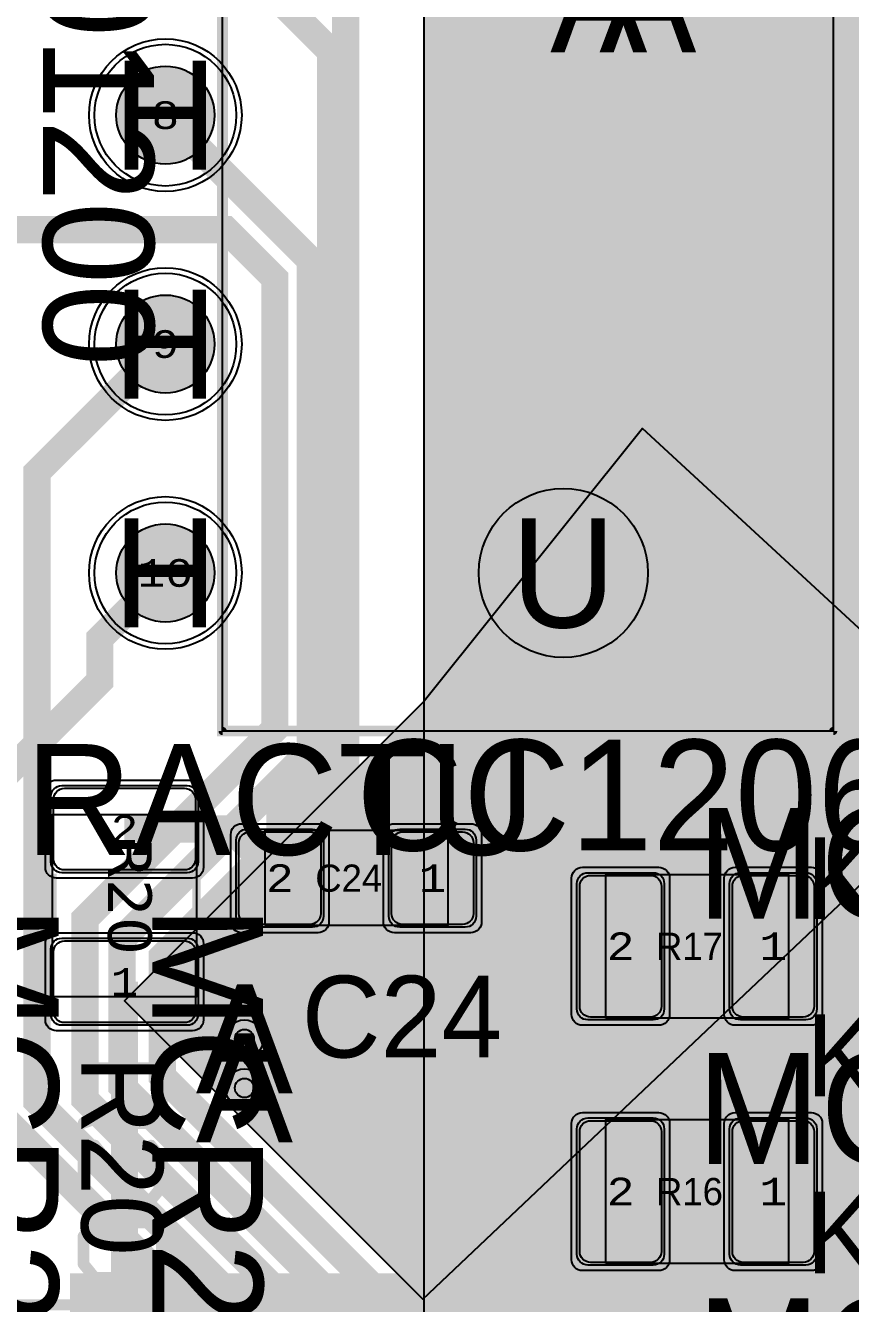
# Model space of a CAD drawing. Extents: x -74 to 89, y -133 to 74.
# Drawn here: x 29.69 to 44.82, y -32.05 to -8.61 of the extents above; entities that cross this region are included whole.
import ezdxf
from ezdxf.enums import TextEntityAlignment as Align

# ---------------------------------------------------------------- set-up
doc = ezdxf.new("R2010")
doc.units = 0
doc.header["$MEASUREMENT"] = 0
for name, color, linetype in [('ASSEMBLY_OUTLINES_TOP', 102, 'CONTINUOUS'), ('ASSEMBLY_PART_NUMBERS_TOP', 102, 'CONTINUOUS'), ('ASSEMBLY_REF_DES_TOP', 102, 'CONTINUOUS'), ('DRILL_DRAWING', 21, 'CONTINUOUS'), ('GENERATED_SILKSCREEN_TOP', 140, 'CONTINUOUS'), ('MOUNTING_HOLES_LAYER_BOT13', 42, 'CONTINUOUS'), ('MOUNTING_HOLES_LAYER_TOP', 42, 'CONTINUOUS'), ('PART_HOLES_LAYER_BOTTOM', 30, 'CONTINUOUS'), ('PART_HOLES_LAYER_TOP', 30, 'CONTINUOUS'), ('PART_PADS_LAYER_BOTTOM', 230, 'CONTINUOUS'), ('PART_PADS_LAYER_TOP', 150, 'CONTINUOUS'), ('PART_PADS_SMD_TOP', 150, 'CONTINUOUS'), ('PIN_NUMBERS_TOP', 8, 'CONTINUOUS'), ('PLACEMENT_OUTLINES_TOP', 130, 'CONTINUOUS'), ('PLANE_DATA_LAYER_BOTTOM', 230, 'CONTINUOUS'), ('PLANE_DATA_LAYER_TOP', 150, 'CONTINUOUS'), ('PLANE_SHAPES_LAYER_BOTTOM', 230, 'CONTINUOUS'), ('PLANE_SHAPES_LAYER_TOP', 150, 'CONTINUOUS'), ('SILKSCREEN_OUTLINES_TOP', 150, 'CONTINUOUS'), ('SILKSCREEN_REF_DES_TOP', 150, 'CONTINUOUS'), ('SOLDERMASK_PADS_BTM', 12, 'CONTINUOUS'), ('SOLDERMASK_PADS_TOP', 180, 'CONTINUOUS'), ('SOLDERPASTE_PADS_TOP', 180, 'CONTINUOUS'), ('TRACES_LAYER_BOTTOM', 230, 'CONTINUOUS'), ('TRACES_LAYER_TOP', 150, 'CONTINUOUS'), ('VIA_HOLES_LAYER_BOTTOM', 30, 'CONTINUOUS'), ('VIA_HOLES_LAYER_TOP', 30, 'CONTINUOUS'), ('VIA_PADS_LAYER_BOTTOM', 230, 'CONTINUOUS'), ('VIA_PADS_LAYER_TOP', 150, 'CONTINUOUS')]:
    doc.layers.add(name, color=color, linetype=linetype)
doc.styles.add('COURIER_NEW', font='COUR.TTF')
doc.styles.add('VERDANA', font='verdana.TTF')
doc.styles.add('VERIBEST_GERBER_0', font='txt')

msp = doc.modelspace()

# ---------------------------------------------------------------- hatches: boundary and pattern name
at = {"layer": 'MOUNTING_HOLES_LAYER_BOT13'}
h = msp.add_hatch(color=256, dxfattribs=at)
edge = h.paths.add_edge_path()
edge.add_arc((39.55, -18.65), 1.55, 0, 360)
at = {"layer": 'MOUNTING_HOLES_LAYER_TOP'}
h = msp.add_hatch(color=256, dxfattribs=at)
edge = h.paths.add_edge_path()
edge.add_arc((39.55, -18.65), 1.55, 0, 360)
at = {"layer": 'PART_HOLES_LAYER_BOTTOM'}
h = msp.add_hatch(color=256, dxfattribs=at)
edge = h.paths.add_edge_path()
edge.add_arc((32.25, -10.25), 0.9, 0, 360)
h = msp.add_hatch(color=256, dxfattribs=at)
edge = h.paths.add_edge_path()
edge.add_arc((32.25, -14.45), 0.9, 0, 360)
h = msp.add_hatch(color=256, dxfattribs=at)
edge = h.paths.add_edge_path()
edge.add_arc((32.25, -18.65), 0.9, 0, 360)
at = {"layer": 'PART_HOLES_LAYER_TOP'}
h = msp.add_hatch(color=256, dxfattribs=at)
edge = h.paths.add_edge_path()
edge.add_arc((32.25, -10.25), 0.9, 0, 360)
h = msp.add_hatch(color=256, dxfattribs=at)
edge = h.paths.add_edge_path()
edge.add_arc((32.25, -14.45), 0.9, 0, 360)
h = msp.add_hatch(color=256, dxfattribs=at)
edge = h.paths.add_edge_path()
edge.add_arc((32.25, -18.65), 0.9, 0, 360)
at = {"layer": 'PLANE_DATA_LAYER_BOTTOM'}
h = msp.add_hatch(color=256, dxfattribs=at)
h.paths.add_polyline_path([(61.5, 18.4238), (61.499999, -40.226501, -0.145975601), (61.487545, -40.268248, -0.116259509), (37.03131, -63.489622, -0.132779416), (36.992918, -63.5), (9.5, -63.5), (9.5, -72.816526, -0.37700099), (9.43358, -72.892096, -0.002983456), (8.56305, -72.999481, -0.029201915), (8.554172, -73), (-8.554172, -73, -0.029201915), (-8.56305, -72.999481, -0.002983456), (-9.43358, -72.892096, -0.37700099), (-9.5, -72.816526), (-9.5, -61.830213, -0.198909956), (-9.477682, -61.776332), (-8.26281, -60.56146, -0.198913366), (-8.208928, -60.539142), (8.201871, -60.539142, -0.198913366), (8.255753, -60.56146), (9.211061, -61.516768, 0.198912215), (9.564614, -61.663215), (25.750215, -61.663215, 0.195350246), (26.098886, -61.521584, -0.195347782), (26.152023, -61.5), (26.499996, -61.5, 0.207684346), (26.500002, -61.499998), (30.499998, -57.500002), (30.5, -57.499996), (30.5, -57.152099, -0.198909956), (30.522318, -57.098218), (36.700036, -50.9205, -0.668181994), (36.830118, -50.974381), (36.830118, -50.974384, -0.054468704), (36.82832, -50.990839, 3.427766314), (37.740839, -50.07832, -0.479508484), (37.648182, -50.003918), (37.648182, -50.003917, -0.198909956), (37.6705, -49.950036), (40.613553, -47.006983, 0.086722175), (40.712509, -46.866117, -0.086720588), (40.727589, -46.844649), (41.095234, -46.477004, 0.198912215), (41.241681, -46.123451), (41.241681, -26.339527, -0.198909956), (41.263999, -26.285646), (44.859294, -22.690351, 0.198912215), (45.005741, -22.336798), (45.005741, -6.47043, 0.198912215), (44.859294, -6.116877), (37.022318, 1.720099, -0.198909956), (37, 1.77398), (37, 5.499992, 0.414213562), (36.999992, 5.5), (33.853696, 5.5, -0.414213562), (33.777496, 5.5762), (33.777496, 5.576201, -0.137277598), (33.788563, 5.61575, 0.263392024), (33.84287, 7.388311, -0.564378968), (33.910301, 7.5), (39.499992, 7.5, 0.414213562), (39.5, 7.500008), (39.5, 17.023961, -0.410608775), (39.575261, 17.100155, 0.312052862), (41.476721, 18.449826, -0.315437153), (41.548339, 18.5), (61.4238, 18.5, -0.414213562)], flags=0)
h.paths.add_polyline_path([(-5.5, -66.5, -1), (5.5, -66.5, -1)], flags=0)
h.paths.add_polyline_path([(36.35, -56.25, -1), (39.65, -56.25, -1)], flags=0)
h.paths.add_polyline_path([(40.55, -51.25, -1), (42.95, -51.25, -1)], flags=0)
h.paths.add_polyline_path([(40.1, -56.25, -1), (43.4, -56.25, -1)], flags=0)
h.paths.add_polyline_path([(49.75, -30.75, -1), (51.75, -30.75, -1)], flags=0)
h.paths.add_polyline_path([(49.75, -27.5, -1), (51.75, -27.5, -1)], flags=0)
h.paths.add_polyline_path([(49.75, -24.25, -1), (51.75, -24.25, -1)], flags=0)
h.paths.add_polyline_path([(42.2, -47, -1), (51.8, -47, -1)], flags=0)
h.paths.add_polyline_path([(54.4, -30.75, -1), (57.1, -30.75, -1)], flags=0)
h.paths.add_polyline_path([(54.4, -27.5, -1), (57.1, -27.5, -1)], flags=0)
h.paths.add_polyline_path([(54.4, -24.25, -1), (57.1, -24.25, -1)], flags=0)
h.paths.add_polyline_path([(52.95, -16, -1), (57.55, -16, -1)], flags=0)
h.paths.add_polyline_path([(52.95, -1.25, -1), (57.55, -1.25, -1)], flags=0)
h.paths.add_polyline_path([(52.95, 12.75, -1), (57.55, 12.75, -1)], flags=0)
h.paths.add_polyline_path([(49, -38, -1), (60, -38, -1)], flags=0)
h = msp.add_hatch(color=256, dxfattribs=at)
h.paths.add_polyline_path([(42.055741, -21.290412, -0.198909956), (42.033423, -21.344293), (38.438128, -24.939588, 0.198912215), (38.291681, -25.293141), (38.291681, -33.093197, -0.668181994), (38.161599, -33.147078), (32.715564, -27.701043, -0.198909956), (32.693246, -27.647162), (32.693246, -25.929076, -0.198909956), (32.715564, -25.875195), (35.911007, -22.679752, 0.198912215), (36.057454, -22.326199), (36.057454, -21.974107, -0.198909956), (36.079772, -21.920226), (36.999998, -21.000002), (37, -20.999996), (37, -4.5262, -0.414213562), (37.0762, -4.45), (38.988924, -4.45, -0.198913366), (39.042806, -4.472318), (42.033423, -7.462935, -0.198909956), (42.055741, -7.516816)], flags=0)
h.paths.add_polyline_path([(37.5, -18.65, -1), (41.6, -18.65, -1)], flags=0)
at = {"layer": 'PLANE_DATA_LAYER_TOP'}
h = msp.add_hatch(color=256, dxfattribs=at)
h.paths.add_polyline_path([(61.5, -40.226499, -0.145975601), (61.487546, -40.268246, -0.116259517), (37.03131, -63.489622, -0.132779416), (36.992918, -63.5), (9.5, -63.5), (9.5, -72.816526, -0.37700099), (9.43358, -72.892096, -0.002983456), (8.56305, -72.999481, -0.029201915), (8.554172, -73), (-8.554172, -73, -0.029201915), (-8.56305, -72.999481, -0.002983456), (-9.43358, -72.892096, -0.37700099), (-9.5, -72.816526), (-9.5, -63.5), (-18.9238, -63.5, -0.414213562), (-19, -63.4238), (-19, -60.362708, -0.460360958), (-18.91204, -60.287421, 0.407174437), (-17.716783, -59.436985, -0.72047567), (-17.573699, -59.416371, 4.221382976), (-17.573699, -57.083629, -0.72047567), (-17.716783, -57.063015, 0.407174437), (-18.91204, -56.212579, -0.460360958), (-19, -56.137292), (-19, -55.500008, 0.414213562), (-19.000008, -55.5), (-29.4238, -55.5, -0.414213562), (-29.5, -55.4238), (-29.5, -54.358735, -0.16227766), (-29.48476, -54.313015), (-22.52286, -45.03048, -0.236067977), (-22.4619, -45), (-6.0762, -45, -0.414213562), (-6, -45.0762), (-6, -53.999992, 0.414213562), (-5.999992, -54), (15.499992, -54, 0.414213562), (15.5, -53.999992), (15.5, -36.0762, -0.414213562), (15.5762, -36), (21.499992, -36, 0.414213562), (21.5, -35.999992), (21.5, -17.3262, -0.414213562), (21.5762, -17.25), (24.499992, -17.25, 0.414213562), (24.5, -17.249992), (24.5, 7.4238, -0.414213562), (24.5762, 7.5), (25.089699, 7.5, -0.564378968), (25.15713, 7.388311, 0.263392024), (25.211437, 5.61575, -0.137277598), (25.222504, 5.576201), (25.222504, 5.5762, -0.414213562), (25.146304, 5.5), (25.000008, 5.5, 0.414213562), (25, 5.499992), (25, -17.6738, -0.414213562), (24.9238, -17.75), (22.000008, -17.75, 0.414213562), (22, -17.750008), (22, -36.4238, -0.414213562), (21.9238, -36.5), (17.750008, -36.5, 0.414213562), (17.75, -36.500008), (17.75, -47.249992, 0.414213562), (17.750008, -47.25), (34.9738, -47.25, -0.414213562), (35.05, -47.3262), (35.05, -48, 0.414213562), (35.6, -48.55), (37.9, -48.55, 0.414213562), (38.45, -48), (38.45, -46.8262, -0.414213562), (38.5262, -46.75), (39.362507, -46.75, -0.414213562), (39.438707, -46.8262), (39.438707, -49.072624, -0.198909956), (39.416389, -49.126505), (38.451643, -50.091251, -0.282786448), (38.374011, -50.109773, 0.510406548), (36.8, -51.249999), (36.8, -51.25, 1), (39.2, -51.25), (39.2, -51.249998, 0.079404665), (39.140227, -50.875989, -0.079406468), (39.136431, -50.852239), (39.136431, -50.852238, -0.198909956), (39.158749, -50.798357), (40.29226, -49.664846, 0.139214381), (40.4253, -49.426302, -0.66553327), (40.563992, -49.403312, 0.056252236), (40.6339, -49.491007), (41.209616, -50.066722, -0.198909956), (41.231934, -50.120603), (41.231934, -50.120605, -0.278486309), (41.191217, -50.188039, 1.771956841), (42.95, -51.25), (42.95, -51.249999, 0.282784123), (42.291796, -50.179272, -0.282784005), (42.25, -50.111281), (42.25, -49.9, 0.198912215), (42.103553, -49.546447), (41.509772, -48.952666, -0.198909956), (41.487454, -48.898785), (41.487454, -44.11759, 0.198912215), (41.341007, -43.764037), (37.022318, -39.445348, -0.198909956), (37, -39.391467), (37, -25.5762, -0.414213562), (37.0762, -25.5), (37.75, -25.5, 0.414213562), (38.3, -24.95), (38.3, -23.55, 0.414213562), (37.75, -23), (37.0762, -23, -0.414213562), (37, -22.9238), (37, 5.499992, 0.414213562), (36.999992, 5.5), (33.853696, 5.5, -0.414213562), (33.777496, 5.5762), (33.777496, 5.576201, -0.137277598), (33.788563, 5.61575, 0.263392024), (33.84287, 7.388311, -0.564378968), (33.910301, 7.5), (39.499992, 7.5, 0.414213562), (39.5, 7.500008), (39.5, 17.023961, -0.410608775), (39.575261, 17.100155, 0.312052862), (41.476721, 18.449826, -0.315437153), (41.548339, 18.5), (56.499992, 18.5, 0.414213562), (56.5, 18.500008), (56.5, 22.804901, -0.359563574), (56.5618, 22.879728, 0.825910822), (56.5618, 26.120272, -0.359563574), (56.5, 26.195099), (56.5, 28.054901, -0.359563574), (56.5618, 28.129728, 0.825910822), (56.5618, 31.370272, -0.359563574), (56.5, 31.445099), (56.5, 32.824732, -0.306399851), (56.547828, 32.895453, 0.434317946), (59.453247, 40.390678, -0.112892843), (59.445672, 40.4238, -0.414213562), (59.521872, 40.5), (61.294132, 40.5, -0.252088385), (61.357744, 40.465752, -0.000803891), (61.487546, 40.268243, -0.145975601), (61.5, 40.226496)], flags=0)
h.paths.add_polyline_path([(-5.5, -66.5, -1), (5.5, -66.5, -1)], flags=0)
h.paths.add_polyline_path([(19.011269, -52.814013, 0.138572509), (19.1, -52.5, 1), (17.9, -52.5, 0.138572509), (17.988731, -52.814013, -0.138574011), (18, -52.853893), (18, -56.846107, -0.138574011), (17.988731, -56.885987, 0.138572509), (17.9, -57.2, 1), (19.1, -57.2, 0.138572509), (19.011269, -56.885987, -0.138574011), (19, -56.846107), (19, -52.853893, -0.138574011)], flags=0)
h.paths.add_polyline_path([(36.35, -56.25, -1), (39.65, -56.25, -1)], flags=0)
h.paths.add_polyline_path([(37.5, -18.65, -1), (41.6, -18.65, -1)], flags=0)
h.paths.add_polyline_path([(40.1, -56.25, -1), (43.4, -56.25, -1)], flags=0)
h.paths.add_polyline_path([(50.66575, -14.365675, 0.414213562), (50.91575, -14.115675), (50.91575, 3.552675, 0.414213562), (50.66575, 3.802675), (45.7297, 3.802675, 0.414213562), (45.4797, 3.552675), (45.4797, -14.115675, 0.414213562), (45.7297, -14.365675)], flags=0)
h.paths.add_polyline_path([(50.839728, -25.245966, 2.137297553), (49.754034, -24.160272, -0.1756634), (49.732023, -24.207317), (49.211658, -24.727682, -0.198913366), (49.157776, -24.75), (45.5762, -24.75, -0.414213562), (45.5, -24.6738), (45.5, -21.500008, 0.414213562), (45.499992, -21.5), (41.000008, -21.5, 0.414213562), (41, -21.500008), (41, -23.7238, -0.414213562), (40.9238, -23.8), (40, -23.8, 0.414213562), (39.45, -24.35), (39.45, -26.65, 0.414213562), (40, -27.2), (40.9238, -27.2, -0.414213562), (41, -27.2762), (41, -28.2238, -0.414213562), (40.9238, -28.3), (40, -28.3, 0.414213562), (39.45, -28.85), (39.45, -31.15, 0.414213562), (40, -31.7), (40.9238, -31.7, -0.414213562), (41, -31.7762), (41, -32.7238, -0.414213562), (40.9238, -32.8), (40, -32.8, 0.414213562), (39.45, -33.35), (39.45, -35.65, 0.414213562), (40, -36.2), (40.9238, -36.2, -0.414213562), (41, -36.2762), (41, -37.499992, 0.414213562), (41.000008, -37.5), (45.499992, -37.5, 0.414213562), (45.5, -37.499992), (45.5, -35.3262, -0.414213562), (45.5762, -35.25), (46.90552, -35.25, 0.198912714), (47.435851, -35.03033), (49, -33.46618), (50.278165, -32.188015, -0.101573515), (50.303748, -32.171147, 0.101574085), (50.555546, -32.005115), (50.792683, -31.767977, -0.1756634), (50.839728, -31.745966, 2.137297553), (49.754034, -30.660272, -0.1756634), (49.732023, -30.707317), (49.677785, -30.761555, -0.101573515), (49.652202, -30.778423, 0.101574085), (49.400404, -30.944455), (46.617178, -33.727682, -0.198913366), (46.563296, -33.75), (45.5762, -33.75, -0.414213562), (45.5, -33.6738), (45.5, -29.268243, -0.414213562), (45.5762, -29.192043), (49.807957, -29.192043, 0.198912714), (50.338288, -28.972373), (50.792683, -28.517977, -0.1756634), (50.839728, -28.495966, 2.137297553), (49.754034, -27.410272, -0.1756634), (49.732023, -27.457317), (49.519615, -27.669725, -0.198913366), (49.465733, -27.692043), (45.5762, -27.692043, -0.414213562), (45.5, -27.615843), (45.5, -26.3262, -0.414213562), (45.5762, -26.25), (49.5, -26.25, 0.198912714), (50.030331, -26.03033), (50.792683, -25.267977, -0.1756634)], flags=0)
h.paths.add_polyline_path([(42.2, -47, -1), (51.8, -47, -1)], flags=0)
h.paths.add_polyline_path([(54.4, -30.75, -1), (57.1, -30.75, -1)], flags=0)
h.paths.add_polyline_path([(54.4, -27.5, -1), (57.1, -27.5, -1)], flags=0)
h.paths.add_polyline_path([(54.4, -24.25, -1), (57.1, -24.25, -1)], flags=0)
h.paths.add_polyline_path([(52.95, -16, -1), (57.55, -16, -1)], flags=0)
h.paths.add_polyline_path([(52.95, -1.25, -1), (57.55, -1.25, -1)], flags=0)
h.paths.add_polyline_path([(52.95, 12.75, -1), (57.55, 12.75, -1)], flags=0)
h.paths.add_polyline_path([(49, -38, -1), (60, -38, -1)], flags=0)
for points in [[(37.475006, -23.6), (37.475006, -22.9238)], [(40.6, -24.4), (40.6, -23.7238)], [(37.7, -24.25), (38.3762, -24.25)], [(37.474995, -24.9), (37.474995, -25.5762)], [(40.05, -25.5), (39.3738, -25.5)], [(40.6, -26.6), (40.6, -27.2762)], [(40.6, -28.9), (40.6, -28.2238)], [(40.05, -30), (39.3738, -30)], [(40.6, -31.1), (40.6, -31.7762)]]:
    msp.add_hatch(color=256, dxfattribs=at).paths.add_polyline_path(points, is_closed=False, flags=0)
at = {"layer": 'PLANE_SHAPES_LAYER_BOTTOM'}
for points in [[(61.5, -41.155194, -0.114863686), (37, -64.08588), (37, 5.5), (61.5, 5.5)], [(37, -21), (31.5, -26.5), (36.972973, -31.972973), (47.5, -22), (41, -16)]]:
    msp.add_hatch(color=256, dxfattribs=at).paths.add_polyline_path(points, flags=0)
at = {"layer": 'VIA_HOLES_LAYER_BOTTOM'}
h = msp.add_hatch(color=256, dxfattribs=at)
edge = h.paths.add_edge_path()
edge.add_arc((33.7, -27.2), 0.175, 0, 360)
h = msp.add_hatch(color=256, dxfattribs=at)
edge = h.paths.add_edge_path()
edge.add_arc((33.7, -28.1), 0.175, 0, 360)
at = {"layer": 'VIA_HOLES_LAYER_TOP'}
h = msp.add_hatch(color=256, dxfattribs=at)
edge = h.paths.add_edge_path()
edge.add_arc((33.7, -27.2), 0.175, 0, 360)
h = msp.add_hatch(color=256, dxfattribs=at)
edge = h.paths.add_edge_path()
edge.add_arc((33.7, -28.1), 0.175, 0, 360)

# ---------------------------------------------------------------- linework, layer by layer
at = {"layer": 'ASSEMBLY_OUTLINES_TOP', "const_width": 0.2}
for points in [[(33.3, -21.55), (33.3, 22.05), (46.1, 22.05), (46.1, -21.55)], [(20.35, -50.37), (20.35, -32.08), (33.76, -32.08), (33.76, -50.37)]]:
    msp.add_lwpolyline(points, close=True, dxfattribs=at)
at = {"layer": 'ASSEMBLY_OUTLINES_TOP'}
for points in [[(30.18, -26.43), (30.18, -23.08), (32.82, -23.08), (32.82, -26.43)], [(34.08, -25.12), (34.08, -23.37), (37.43, -23.37), (37.43, -25.12)], [(40.33, -26.82), (40.33, -24.18), (43.68, -24.18), (43.68, -26.82)], [(40.33, -31.32), (40.33, -28.68), (43.68, -28.68), (43.68, -31.32)]]:
    msp.add_lwpolyline(points, close=True, dxfattribs=at)
msp.add_circle((0, 0), 74, dxfattribs=at)
at = {"layer": 'GENERATED_SILKSCREEN_TOP', "const_width": 0.15}
for points in [[(44.500005, -21.55, -0.414213562), (44.5, -21.550005), (33.3, -21.550005, -0.414213562), (33.299995, -21.55), (33.299995, -19.53777, 0.00000284), (33.300005, -19.537758), (33.300005, -21.549995), (44.499995, -21.549995), (44.499995, 22.049995), (33.300005, 22.049995), (33.300005, 20.500692, 0.000005669), (33.299995, 20.500696), (33.299995, 22.05, -0.414213562), (33.3, 22.050005), (44.5, 22.050005, -0.414213562), (44.500005, 22.05), (44.500005, -21.55)], [(33.300005, -9.362242, 0.00000284), (33.299995, -9.36223), (33.299995, -6.93777, 0.00000284), (33.300005, -6.937758), (33.300005, -9.362242)], [(33.300005, -13.562242, 0.00000284), (33.299995, -13.56223), (33.299995, -11.13777, 0.00000284), (33.300005, -11.137758), (33.300005, -13.562242)], [(33.300005, -17.762242, 0.00000284), (33.299995, -17.76223), (33.299995, -15.33777, 0.00000284), (33.300005, -15.337758), (33.300005, -17.762242)], [(36.342098, -23.369995, 0.000012231), (36.342089, -23.370005), (35.157911, -23.370005, 0.000012231), (35.157902, -23.369995), (36.342098, -23.369995)], [(30.180005, -25.333836, 0.000011642), (30.179995, -25.333844), (30.179995, -24.166156, 0.000011642), (30.180005, -24.166164), (30.180005, -25.333836)], [(32.820005, -25.333844, 0.000011642), (32.819995, -25.333836), (32.819995, -24.166164, 0.000011642), (32.820005, -24.166156), (32.820005, -25.333844)], [(42.583844, -24.179995, 0.000011642), (42.583836, -24.180005), (41.416164, -24.180005, 0.000011642), (41.416156, -24.179995), (42.583844, -24.179995)], [(36.333844, -25.120005), (35.166156, -25.120005, 0.000011642), (35.166164, -25.119995), (36.333836, -25.119995, 0.000011642), (36.333844, -25.120005)], [(42.583844, -26.820005), (41.416156, -26.820005, 0.000011642), (41.416164, -26.819995), (42.583836, -26.819995, 0.000011642), (42.583844, -26.820005)], [(42.583844, -28.679995, 0.000011642), (42.583836, -28.680005), (41.416164, -28.680005, 0.000011642), (41.416156, -28.679995), (42.583844, -28.679995)], [(42.583844, -31.320005), (41.416156, -31.320005, 0.000011642), (41.416164, -31.319995), (42.583836, -31.319995, 0.000011642), (42.583844, -31.320005)], [(33.760005, -40.482425, 0.000001243), (33.759995, -40.482417), (33.759995, -32.080005), (20.350005, -32.080005), (20.350005, -40.523098, 0.000001243), (20.349995, -40.523106), (20.349995, -32.08, -0.414213562), (20.35, -32.079995), (33.76, -32.079995, -0.414213562), (33.760005, -32.08), (33.760005, -40.482425)]]:
    msp.add_lwpolyline(points, format="xyb", dxfattribs=at)
for points in [[(35.21725, -27.5595), (34.96525, -27.354), (34.95775, -27.3495), (34.95625, -27.3435), (34.95325, -27.3375), (34.95175, -27.33), (34.95175, -26.301), (34.95325, -26.2935), (34.95625, -26.2875), (34.95925, -26.2845), (34.96075, -26.2815), (34.96375, -26.277), (35.21725, -26.0715), (35.22175, -26.07), (35.22625, -26.0685), (35.22775, -26.067), (35.23375, -26.0655), (35.73925, -26.0655), (35.74675, -26.067), (35.74975, -26.0685), (35.75425, -26.07), (35.75875, -26.0715), (36.01225, -26.277), (36.01825, -26.2845), (36.02125, -26.2965), (36.01975, -26.3055), (36.01675, -26.313), (36.01225, -26.319), (36.00475, -26.325), (35.99725, -26.3295), (35.98975, -26.331), (35.98225, -26.331), (35.97625, -26.3265), (35.72875, -26.127), (35.24425, -26.127), (35.01325, -26.316), (35.01325, -27.315), (35.24425, -27.504), (35.72875, -27.504), (35.97625, -27.3045), (35.98225, -27.3015), (35.98975, -27.3), (35.99725, -27.3015), (36.00475, -27.306), (36.01225, -27.312), (36.01675, -27.3195), (36.01975, -27.3285), (36.02125, -27.3375), (36.01825, -27.3465), (36.01225, -27.354), (35.75875, -27.5595), (35.75275, -27.5625), (35.75125, -27.564), (35.74675, -27.564), (35.74525, -27.5655), (35.74375, -27.5655), (35.73925, -27.5655), (35.23375, -27.5655), (35.22775, -27.564), (35.22175, -27.5625), (35.21725, -27.5595)], [(37.17475, -26.0715), (37.42675, -26.277), (37.43125, -26.2845), (37.43275, -26.2905), (37.43575, -26.295), (37.43725, -26.301), (37.43725, -26.5065), (37.43575, -26.5125), (37.43275, -26.5215), (37.43125, -26.529), (37.42675, -26.532), (36.42775, -27.3435), (36.42775, -27.504), (37.40725, -27.504), (37.41775, -27.507), (37.42675, -27.513), (37.43125, -27.5235), (37.43275, -27.5355), (37.43125, -27.546), (37.42675, -27.5565), (37.41775, -27.5625), (37.40725, -27.5655), (36.39625, -27.5655), (36.38425, -27.5625), (36.37675, -27.555), (36.36925, -27.5475), (36.36625, -27.5355), (36.36625, -27.33), (36.36775, -27.3255), (36.37075, -27.315), (36.37375, -27.3105), (36.37675, -27.3075), (36.37975, -27.3045), (37.37725, -26.4915), (37.37725, -26.316), (37.14325, -26.127), (36.65875, -26.127), (36.41425, -26.3265), (36.40375, -26.3295), (36.39325, -26.328), (36.38425, -26.3235), (36.37825, -26.3145), (36.37225, -26.3055), (36.37075, -26.295), (36.37075, -26.289), (36.37225, -26.2845), (36.37975, -26.277), (36.63175, -26.0715), (36.63775, -26.07), (36.64225, -26.0685), (36.64375, -26.067), (36.64975, -26.0655), (37.15525, -26.0655), (37.16125, -26.067), (37.16275, -26.067), (37.16425, -26.0685), (37.16875, -26.07), (37.17475, -26.0715)], [(38.69425, -27.5355), (38.69575, -27.5475), (38.70325, -27.555), (38.71375, -27.5595), (38.72425, -27.561), (38.73475, -27.5595), (38.74375, -27.555), (38.75125, -27.5475), (38.75425, -27.5355), (38.75425, -27.081), (38.82475, -27.081), (38.83525, -27.078), (38.84425, -27.072), (38.84875, -27.0615), (38.85025, -27.051), (38.84875, -27.039), (38.84425, -27.0285), (38.83525, -27.021), (38.82475, -27.0195), (38.75425, -27.0195), (38.75425, -26.1375), (38.75275, -26.13), (38.74825, -26.124), (38.74225, -26.118), (38.73475, -26.1135), (38.72575, -26.1105), (38.71675, -26.109), (38.70925, -26.1105), (38.70175, -26.1165), (37.79125, -27.027), (37.78525, -27.036), (37.78225, -27.045), (37.78375, -27.054), (37.78975, -27.0645), (37.79275, -27.072), (37.79875, -27.0765), (37.80475, -27.0795), (37.81225, -27.081), (38.69425, -27.081), (38.69425, -27.5355)], [(37.88725, -27.0195), (38.69425, -26.2155), (38.69425, -27.0195), (37.88725, -27.0195)], [(31.646, -28.76525), (31.649, -28.76975), (31.6565, -28.77125), (31.664, -28.77575), (31.6715, -28.77575), (31.9805, -28.77575), (31.988, -28.77575), (31.9925, -28.77125), (31.997, -28.77125), (31.9985, -28.76975), (32, -28.76825), (32.0045, -28.76525), (32.21, -28.51025), (32.213, -28.50275), (32.2145, -28.49825), (32.216, -28.49075), (32.216, -27.73475), (32.213, -27.72125), (32.2055, -27.71375), (32.198, -27.70475), (32.186, -27.70175), (30.746, -27.70175), (30.734, -27.70475), (30.7265, -27.71225), (30.722, -27.72125), (30.7205, -27.73175), (30.722, -27.74375), (30.7265, -27.75425), (30.734, -27.76175), (30.746, -27.76475), (31.436, -27.76475), (31.436, -28.46975), (30.737, -28.71575), (30.7265, -28.72175), (30.7205, -28.73225), (30.719, -28.74425), (30.722, -28.75325), (30.728, -28.76225), (30.7355, -28.76975), (30.7445, -28.77425), (30.7565, -28.77125), (31.4555, -28.52525), (31.646, -28.76525)], [(32.1545, -27.76475), (32.1545, -28.48325), (31.9655, -28.71575), (31.6865, -28.71575), (31.496, -28.48325), (31.496, -27.76475), (32.1545, -27.76475)], [(32.21, -29.92925), (32.0045, -30.18125), (31.997, -30.18575), (31.991, -30.18725), (31.9865, -30.19025), (31.9805, -30.19175), (31.775, -30.19175), (31.7705, -30.19025), (31.76, -30.18725), (31.7525, -30.18575), (31.7495, -30.18125), (30.938, -29.18225), (30.7775, -29.18225), (30.7775, -30.16175), (30.7745, -30.17225), (30.7685, -30.18125), (30.758, -30.18575), (30.746, -30.18725), (30.7355, -30.18575), (30.725, -30.18125), (30.719, -30.17225), (30.716, -30.16175), (30.716, -29.15075), (30.719, -29.13875), (30.7265, -29.13125), (30.7355, -29.12375), (30.746, -29.12075), (30.9515, -29.12075), (30.956, -29.12225), (30.9665, -29.12525), (30.971, -29.12825), (30.974, -29.13125), (30.977, -29.13425), (31.79, -30.13175), (31.9655, -30.13175), (32.1545, -29.89775), (32.1545, -29.41325), (31.955, -29.16875), (31.952, -29.15825), (31.9535, -29.14925), (31.958, -29.13875), (31.967, -29.13275), (31.9775, -29.12675), (31.988, -29.12525), (31.997, -29.12675), (32.0045, -29.13425), (32.21, -29.38625), (32.2115, -29.39225), (32.213, -29.39675), (32.2145, -29.39825), (32.216, -29.40425), (32.216, -29.90975), (32.2145, -29.91575), (32.2145, -29.91725), (32.213, -29.91875), (32.2115, -29.92325), (32.21, -29.92925)], [(32.0045, -30.55175), (32.21, -30.80375), (32.2115, -30.80975), (32.213, -30.81425), (32.2145, -30.81575), (32.216, -30.82175), (32.216, -31.32725), (32.2145, -31.33325), (32.2145, -31.33475), (32.213, -31.33625), (32.2115, -31.34075), (32.21, -31.34675), (32.0045, -31.59875), (31.9985, -31.60325), (31.991, -31.60475), (31.9865, -31.60775), (31.9805, -31.60925), (30.9515, -31.60925), (30.947, -31.60775), (30.9365, -31.60475), (30.9335, -31.60325), (30.9275, -31.59875), (30.722, -31.34675), (30.7205, -31.34075), (30.719, -31.33775), (30.7175, -31.33475), (30.716, -31.33175), (30.716, -31.32725), (30.716, -30.82175), (30.7175, -30.81575), (30.719, -30.80975), (30.722, -30.80375), (30.9275, -30.55175), (30.9305, -30.54875), (30.932, -30.54575), (30.9365, -30.54275), (30.947, -30.53975), (30.9515, -30.53825), (31.9805, -30.53825), (31.9865, -30.53975), (31.991, -30.54275), (31.997, -30.54575), (32.0045, -30.55175)], [(30.8525, -30.73625), (30.7775, -30.83075), (30.7775, -31.31525), (30.9665, -31.54925), (31.9655, -31.54925), (32.036, -31.46075), (30.8525, -30.73625)], [(31.9655, -30.59975), (30.9665, -30.59975), (30.8915, -30.68825), (32.075, -31.41425), (32.1545, -31.31525), (32.1545, -30.83075), (31.9655, -30.59975)]]:
    msp.add_lwpolyline(points, dxfattribs=at)
at = {"layer": 'MOUNTING_HOLES_LAYER_BOT13'}
msp.add_circle((39.55, -18.65), 1.55, dxfattribs=at)
at = {"layer": 'MOUNTING_HOLES_LAYER_TOP'}
msp.add_circle((39.55, -18.65), 1.55, dxfattribs=at)
at = {"layer": 'PART_HOLES_LAYER_BOTTOM'}
for centre in [(32.25, -10.25), (32.25, -14.45), (32.25, -18.65)]:
    msp.add_circle(centre, 0.9, dxfattribs=at)
at = {"layer": 'PART_HOLES_LAYER_TOP'}
for centre in [(32.25, -10.25), (32.25, -14.45), (32.25, -18.65)]:
    msp.add_circle(centre, 0.9, dxfattribs=at)
at = {"layer": 'PART_PADS_LAYER_BOTTOM'}
for centre in [(32.25, -10.25), (32.25, -14.45), (32.25, -18.65)]:
    msp.add_circle(centre, 1.3, dxfattribs=at)
at = {"layer": 'PART_PADS_LAYER_TOP'}
for centre in [(32.25, -10.25), (32.25, -14.45), (32.25, -18.65)]:
    msp.add_circle(centre, 1.3, dxfattribs=at)
at = {"layer": 'PART_PADS_SMD_TOP'}
for points in [[(32.85, -23.95, -0.414213562), (32.65, -24.15), (30.35, -24.15, -0.414213562), (30.15, -23.95), (30.15, -22.75, -0.414213562), (30.35, -22.55), (32.65, -22.55, -0.414213562), (32.85, -22.75)], [(34.95, -23.35, -0.414213562), (35.15, -23.55), (35.15, -24.95, -0.414213562), (34.95, -25.15), (33.75, -25.15, -0.414213562), (33.55, -24.95), (33.55, -23.55, -0.414213562), (33.75, -23.35)], [(37.75, -23.35, -0.414213562), (37.95, -23.55), (37.95, -24.95, -0.414213562), (37.75, -25.15), (36.55, -25.15, -0.414213562), (36.35, -24.95), (36.35, -23.55, -0.414213562), (36.55, -23.35)], [(41.2, -24.15, -0.414213562), (41.4, -24.35), (41.4, -26.65, -0.414213562), (41.2, -26.85), (40, -26.85, -0.414213562), (39.8, -26.65), (39.8, -24.35, -0.414213562), (40, -24.15)], [(44, -24.15, -0.414213562), (44.2, -24.35), (44.2, -26.65, -0.414213562), (44, -26.85), (42.8, -26.85, -0.414213562), (42.6, -26.65), (42.6, -24.35, -0.414213562), (42.8, -24.15)], [(32.85, -26.75, -0.414213562), (32.65, -26.95), (30.35, -26.95, -0.414213562), (30.15, -26.75), (30.15, -25.55, -0.414213562), (30.35, -25.35), (32.65, -25.35, -0.414213562), (32.85, -25.55)], [(41.2, -28.65, -0.414213562), (41.4, -28.85), (41.4, -31.15, -0.414213562), (41.2, -31.35), (40, -31.35, -0.414213562), (39.8, -31.15), (39.8, -28.85, -0.414213562), (40, -28.65)], [(44, -28.65, -0.414213562), (44.2, -28.85), (44.2, -31.15, -0.414213562), (44, -31.35), (42.8, -31.35, -0.414213562), (42.6, -31.15), (42.6, -28.85, -0.414213562), (42.8, -28.65)]]:
    msp.add_lwpolyline(points, format="xyb", close=True, dxfattribs=at)
at = {"layer": 'PLACEMENT_OUTLINES_TOP'}
for points in [[(33.3, -21.55), (33.3, 22.05), (44.5, 22.05), (44.5, -21.55)], [(30.18, -26.43), (30.18, -23.08), (32.82, -23.08), (32.82, -26.43)], [(34.08, -25.12), (34.08, -23.37), (37.43, -23.37), (37.43, -25.12)], [(40.33, -26.82), (40.33, -24.18), (43.68, -24.18), (43.68, -26.82)], [(40.33, -31.32), (40.33, -28.68), (43.68, -28.68), (43.68, -31.32)]]:
    msp.add_lwpolyline(points, close=True, dxfattribs=at)
at = {"layer": 'PLANE_DATA_LAYER_TOP', "const_width": 0.5}
for points in [[(37.475006, -23.6), (37.475006, -22.9238)], [(40.6, -24.4), (40.6, -23.7238)], [(37.7, -24.25), (38.3762, -24.25)], [(37.474995, -24.9), (37.474995, -25.5762)], [(40.05, -25.5), (39.3738, -25.5)], [(40.6, -26.6), (40.6, -27.2762)], [(40.6, -28.9), (40.6, -28.2238)], [(40.05, -30), (39.3738, -30)], [(40.6, -31.1), (40.6, -31.7762)]]:
    msp.add_lwpolyline(points, dxfattribs=at)
at = {"layer": 'PLANE_SHAPES_LAYER_BOTTOM'}
msp.add_lwpolyline([(61.5, -41.155194, -0.114863686), (37, -64.08588), (37, 5.5), (61.5, 5.5)], format="xyb", close=True, dxfattribs=at)
msp.add_lwpolyline([(37, -21), (31.5, -26.5), (36.972973, -31.972973), (47.5, -22), (41, -16)], close=True, dxfattribs=at)
msp.add_solid([(30.5, -63.5), (37, -63.5), (30.5, -31.5), (37, -31.5)], dxfattribs=at)
at = {"layer": 'PLANE_SHAPES_LAYER_TOP'}
for points in [[(41, -21.5), (61.5, -21.5), (41, 18.5), (61.5, 18.5)], [(37, -37.5), (41, -37.5), (37, 7.5), (41, 7.5)]]:
    msp.add_solid(points, dxfattribs=at)
at = {"layer": 'SILKSCREEN_OUTLINES_TOP'}
for points in [[(33.3, -21.55), (33.3, 22.05), (44.5, 22.05), (44.5, -21.55)], [(30.18, -26.43), (30.18, -23.08), (32.82, -23.08), (32.82, -26.43)], [(34.08, -25.12), (34.08, -23.37), (37.43, -23.37), (37.43, -25.12)], [(40.33, -26.82), (40.33, -24.18), (43.68, -24.18), (43.68, -26.82)], [(40.33, -31.32), (40.33, -28.68), (43.68, -28.68), (43.68, -31.32)]]:
    msp.add_lwpolyline(points, close=True, dxfattribs=at)
at = {"layer": 'SOLDERMASK_PADS_BTM'}
for centre in [(32.25, -10.25), (32.25, -14.45), (32.25, -18.65)]:
    msp.add_circle(centre, 1.4, dxfattribs=at)
at = {"layer": 'SOLDERMASK_PADS_TOP'}
for points in [[(32.95, -24.05, -0.414213562), (32.75, -24.25), (30.25, -24.25, -0.414213562), (30.05, -24.05), (30.05, -22.65, -0.414213562), (30.25, -22.45), (32.75, -22.45, -0.414213562), (32.95, -22.65)], [(35.05, -23.25, -0.414213562), (35.25, -23.45), (35.25, -25.05, -0.414213562), (35.05, -25.25), (33.65, -25.25, -0.414213562), (33.45, -25.05), (33.45, -23.45, -0.414213562), (33.65, -23.25)], [(37.85, -23.25, -0.414213562), (38.05, -23.45), (38.05, -25.05, -0.414213562), (37.85, -25.25), (36.45, -25.25, -0.414213562), (36.25, -25.05), (36.25, -23.45, -0.414213562), (36.45, -23.25)], [(41.3, -24.05, -0.414213562), (41.5, -24.25), (41.5, -26.75, -0.414213562), (41.3, -26.95), (39.9, -26.95, -0.414213562), (39.7, -26.75), (39.7, -24.25, -0.414213562), (39.9, -24.05)], [(44.1, -24.05, -0.414213562), (44.3, -24.25), (44.3, -26.75, -0.414213562), (44.1, -26.95), (42.7, -26.95, -0.414213562), (42.5, -26.75), (42.5, -24.25, -0.414213562), (42.7, -24.05)], [(32.95, -26.85, -0.414213562), (32.75, -27.05), (30.25, -27.05, -0.414213562), (30.05, -26.85), (30.05, -25.45, -0.414213562), (30.25, -25.25), (32.75, -25.25, -0.414213562), (32.95, -25.45)], [(41.3, -28.55, -0.414213562), (41.5, -28.75), (41.5, -31.25, -0.414213562), (41.3, -31.45), (39.9, -31.45, -0.414213562), (39.7, -31.25), (39.7, -28.75, -0.414213562), (39.9, -28.55)], [(44.1, -28.55, -0.414213562), (44.3, -28.75), (44.3, -31.25, -0.414213562), (44.1, -31.45), (42.7, -31.45, -0.414213562), (42.5, -31.25), (42.5, -28.75, -0.414213562), (42.7, -28.55)]]:
    msp.add_lwpolyline(points, format="xyb", close=True, dxfattribs=at)
for centre in [(32.25, -10.25), (32.25, -14.45), (32.25, -18.65)]:
    msp.add_circle(centre, 1.4, dxfattribs=at)
at = {"layer": 'SOLDERPASTE_PADS_TOP'}
for points in [[(32.8, -23.9, -0.414213562), (32.6, -24.1), (30.4, -24.1, -0.414213562), (30.2, -23.9), (30.2, -22.8, -0.414213562), (30.4, -22.6), (32.6, -22.6, -0.414213562), (32.8, -22.8)], [(34.9, -23.4, -0.414213562), (35.1, -23.6), (35.1, -24.9, -0.414213562), (34.9, -25.1), (33.8, -25.1, -0.414213562), (33.6, -24.9), (33.6, -23.6, -0.414213562), (33.8, -23.4)], [(37.7, -23.4, -0.414213562), (37.9, -23.6), (37.9, -24.9, -0.414213562), (37.7, -25.1), (36.6, -25.1, -0.414213562), (36.4, -24.9), (36.4, -23.6, -0.414213562), (36.6, -23.4)], [(41.15, -24.2, -0.414213562), (41.35, -24.4), (41.35, -26.6, -0.414213562), (41.15, -26.8), (40.05, -26.8, -0.414213562), (39.85, -26.6), (39.85, -24.4, -0.414213562), (40.05, -24.2)], [(43.95, -24.2, -0.414213562), (44.15, -24.4), (44.15, -26.6, -0.414213562), (43.95, -26.8), (42.85, -26.8, -0.414213562), (42.65, -26.6), (42.65, -24.4, -0.414213562), (42.85, -24.2)], [(32.8, -26.7, -0.414213562), (32.6, -26.9), (30.4, -26.9, -0.414213562), (30.2, -26.7), (30.2, -25.6, -0.414213562), (30.4, -25.4), (32.6, -25.4, -0.414213562), (32.8, -25.6)], [(41.15, -28.7, -0.414213562), (41.35, -28.9), (41.35, -31.1, -0.414213562), (41.15, -31.3), (40.05, -31.3, -0.414213562), (39.85, -31.1), (39.85, -28.9, -0.414213562), (40.05, -28.7)], [(43.95, -28.7, -0.414213562), (44.15, -28.9), (44.15, -31.1, -0.414213562), (43.95, -31.3), (42.85, -31.3, -0.414213562), (42.65, -31.1), (42.65, -28.9, -0.414213562), (42.85, -28.7)]]:
    msp.add_lwpolyline(points, format="xyb", close=True, dxfattribs=at)
at = {"layer": 'TRACES_LAYER_BOTTOM', "const_width": 0.5}
for points in [[(-28.75, -57.25), (-27.735955, -58.264045), (-27.735955, -61.324795), (-26.570953, -62.489797), (-11.817492, -62.489797), (-8.716837, -59.389142), (8.70978, -59.389142), (9.697451, -60.376813), (25.617378, -60.376813), (30.235864, -55.758327), (30.235864, -55.710029), (40.091681, -45.854212), (40.091681, -25.831619), (43.855741, -22.067559), (43.855741, -6.739669), (36.780493, 0.335579), (28.764421, 0.335579), (26.75, 2.35)], [(32.25, 2.35), (35.685311, 2.35), (44.505741, -6.47043), (44.505741, -22.336798), (40.741681, -26.100858), (40.741681, -46.123451), (40.26, -46.605132), (40.26, -46.65343), (25.750215, -61.163215), (9.564614, -61.163215), (8.440541, -60.039142), (-8.447598, -60.039142), (-11.548253, -63.139797), (-27.548551, -63.139797), (-28.75, -61.938348), (-28.75, -59.25)], [(26.75, -1.85), (28.85, -3.95), (39.227594, -3.95), (42.555741, -7.278147), (42.555741, -21.529081), (38.791681, -25.293141), (38.791681, -45.315734), (28.935864, -55.171551), (28.935864, -55.219849), (25.0789, -59.076813), (10.235929, -59.076813), (9.248258, -58.089142), (-9.278634, -58.089142), (-12.276199, -61.086707), (-25.443909, -61.086707), (-25.797462, -60.733154), (-25.797462, -58.202538), (-26.75, -57.25)], [(32.25, -1.85), (38.046833, -1.85), (43.205741, -7.008908), (43.205741, -21.79832), (39.441681, -25.56238), (39.441681, -45.584973), (29.585864, -55.44079), (29.585864, -55.489088), (25.348139, -59.726813), (9.96669, -59.726813), (8.979019, -58.739142), (-8.986076, -58.739142), (-12.086731, -61.839797), (-25.963611, -61.839797), (-26.75, -61.053408), (-26.75, -59.25)], [(-20.75, -59.25), (-19.775539, -58.275539), (-19.775539, -56.751289), (-18.652404, -55.628154), (-11.276771, -55.628154), (-9.465783, -57.439142), (9.517497, -57.439142), (10.505168, -58.426813), (24.686699, -58.426813), (34.363512, -48.75), (34.438176, -48.75), (38.141681, -45.046495), (38.141681, -33.834266), (32.193246, -27.885831), (32.193246, -25.690407), (35.557454, -22.326199), (35.557454, -7.172256), (34.435198, -6.05), (32.25, -6.05)], [(32.25, -10.25), (34.907454, -12.907454), (34.907454, -21.915623), (31.45399, -25.369087), (31.45399, -28.065814), (37.491681, -34.103505), (37.491681, -44.777256), (34.168937, -48.1), (34.094273, -48.1), (26.055131, -56.139142), (-8.927305, -56.139142), (-10.747835, -54.318612), (-20.076526, -54.318612), (-21.746742, -55.988828), (-21.746742, -58.246742), (-22.75, -59.25)], [(26.75, -10.25), (28.85, -12.35), (33.360082, -12.35), (34.257454, -13.247372), (34.257454, -21.515146), (30.773956, -24.998644), (30.773956, -28.305019), (36.841681, -34.372744), (36.841681, -44.508017), (33.899698, -47.45), (33.825034, -47.45), (25.785892, -55.489142), (-8.658066, -55.489142), (-10.478596, -53.668612), (-20.345765, -53.668612), (-22.75, -56.072847), (-22.75, -57.25)], [(-24.75, -59.25), (-23.75, -58.25), (-23.75, -56.153608), (-20.615004, -53.018612), (-10.209357, -53.018612), (-8.388827, -54.839142), (25.516653, -54.839142), (33.555795, -46.8), (33.630459, -46.8), (36.191681, -44.238778), (36.191681, -34.641983), (29.895242, -28.345544), (29.895242, -16.804758), (32.25, -14.45)], [(-24.75, -57.25), (-24.75, -56.234369), (-20.884243, -52.368612), (-9.940118, -52.368612), (-8.119588, -54.189142), (25.247414, -54.189142), (32.973861, -46.462695), (32.973861, -46.462692), (35.541681, -43.894872), (35.541681, -34.911222), (28.78008, -28.149621), (28.78008, -16.48008), (26.75, -14.45)]]:
    msp.add_lwpolyline(points, dxfattribs=at)
at = {"layer": 'TRACES_LAYER_TOP'}
for points, const_width in [([(32.25, -6.05), (35.283345, -9.083345), (35.283345, -22.141655), (34.35, -23.075), (34.35, -24.25)], 0.5), ([(27.75, -23.35), (28.3, -23.35), (29.375, -22.275), (29.40377, -22.275), (31.047918, -20.630852), (31.047918, -19.852082), (32.25, -18.65)], 0.5), ([(34.35, -24.25), (33.45, -23.35), (31.5, -23.35)], 0.5), ([(43.4, -25.5), (49.5, -25.5), (50.75, -24.25)], 1), ([(31.5, -26.15), (31.5, -32.208454), (33.108783, -33.817237), (33.12602, -33.8), (33.2, -33.8)], 0.5), ([(50.75, -27.5), (49.807957, -28.442043), (44.407957, -28.442043), (43.4, -29.45), (43.4, -30)], 1)]:
    msp.add_lwpolyline(points, dxfattribs=dict(at, const_width=const_width))
at = {"layer": 'VIA_HOLES_LAYER_BOTTOM'}
for centre in [(33.7, -27.2), (33.7, -28.1)]:
    msp.add_circle(centre, 0.175, dxfattribs=at)
at = {"layer": 'VIA_HOLES_LAYER_TOP'}
for centre in [(33.7, -27.2), (33.7, -28.1)]:
    msp.add_circle(centre, 0.175, dxfattribs=at)
at = {"layer": 'VIA_PADS_LAYER_BOTTOM'}
for centre in [(33.7, -27.2), (33.7, -28.1)]:
    msp.add_circle(centre, 0.35, dxfattribs=at)
at = {"layer": 'VIA_PADS_LAYER_TOP'}
for centre in [(33.7, -27.2), (33.7, -28.1)]:
    msp.add_circle(centre, 0.35, dxfattribs=at)

# ---------------------------------------------------------------- texts
at = {"layer": 'ASSEMBLY_PART_NUMBERS_TOP', "style": 'VERIBEST_GERBER_0'}
for s, p in [('0039301200', (32.04, 0.25)), ('MCR25JZHJ000', (30.29, -24.75)), ('MCR25JZHJ000', (34.04, -24.75))]:
    msp.add_text(s, height=2.032, rotation=270, dxfattribs=at).set_placement(p, align=Align.TOP_LEFT)
for s, p in [('C1808C101KGRACTU', (11.25, -21.79)), ('CC1206KRX7RABB471', (35.75, -21.71)), ('MCR25JZHJ000', (42, -22.96)), ('MCR25JZHJ000', (42, -27.46)), ('MCR25JZHJ000', (42, -31.96))]:
    msp.add_text(s, height=2.032, dxfattribs=at).set_placement(p, align=Align.TOP_LEFT)
at = {"layer": 'ASSEMBLY_REF_DES_TOP', "style": 'VERDANA'}
msp.add_text('R20', height=0.8, rotation=270, dxfattribs=at).set_placement((32, -23.5), align=Align.TOP_LEFT)
at = {"layer": 'ASSEMBLY_REF_DES_TOP', "style": 'VERIBEST_GERBER_0'}
for s, height, p in [('KW12', 1.5, (44, -23.5)), ('C24', 0.5, (35, -24)), ('R17', 0.5, (41.25, -25.25)), ('KW11', 1.5, (44, -26.75)), ('R16', 0.5, (41.25, -29.75)), ('KW10', 1.5, (44, -30))]:
    msp.add_text(s, height=height, dxfattribs=at).set_placement(p, align=Align.TOP_LEFT)
at = {"layer": 'DRILL_DRAWING', "style": 'VERIBEST_GERBER_0'}
for s, p in [('A', (40.2, -8.1)), ('A', (41.1, -8.1)), ('H', (32.25, -10.25)), ('H', (32.25, -14.45)), ('H', (32.25, -18.65)), ('U', (39.55, -18.65)), ('A', (33.7, -27.2)), ('A', (33.7, -28.1))]:
    msp.add_text(s, height=2, dxfattribs=at).set_placement(p, align=Align.MIDDLE_CENTER)
at = {"layer": 'PIN_NUMBERS_TOP', "style": 'COURIER_NEW'}
for s, p in [('8', (32.25, -10.25)), ('9', (32.25, -14.45)), ('10', (32.25, -18.65)), ('2', (31.5, -23.35)), ('2', (34.35, -24.25)), ('1', (37.15, -24.25)), ('2', (40.6, -25.5)), ('1', (43.4, -25.5)), ('1', (31.5, -26.15)), ('2', (40.6, -30)), ('1', (43.4, -30))]:
    msp.add_text(s, height=0.508, dxfattribs=at).set_placement(p, align=Align.MIDDLE_CENTER)
at = {"layer": 'SILKSCREEN_REF_DES_TOP', "style": 'VERIBEST_GERBER_0'}
msp.add_text('C24', height=1.5, dxfattribs=at).set_placement((34.75, -26.04), align=Align.TOP_LEFT)
msp.add_text('R20', height=1.5, rotation=270, dxfattribs=at).set_placement((32.21, -27.5), align=Align.TOP_LEFT)

doc.saveas('drawing.dxf')
